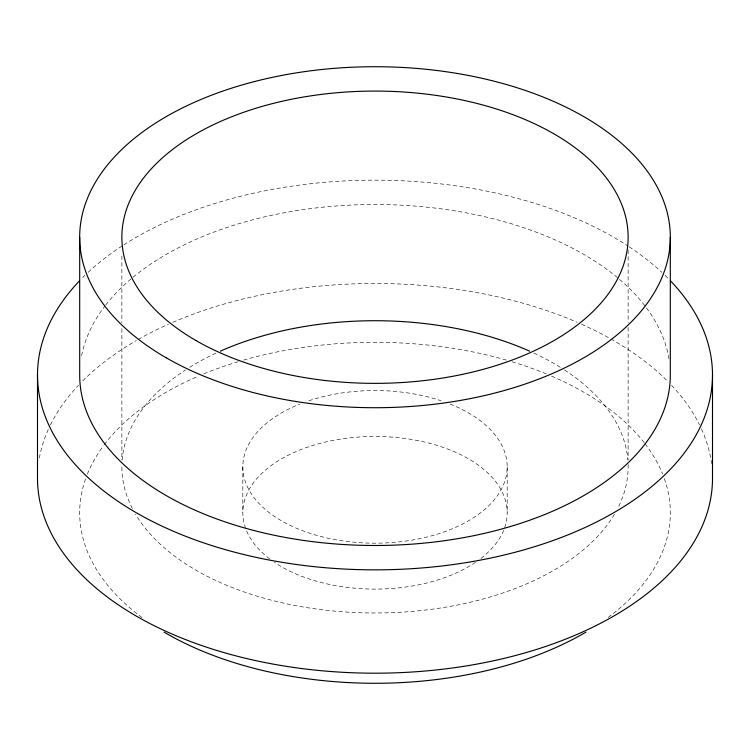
<?xml version="1.0" encoding="UTF-8"?>
<svg xmlns="http://www.w3.org/2000/svg" width="750" height="750" viewBox="0 0 750 750"><rect width="100%" height="100%" fill="white"/><g stroke="black" fill="none" stroke-linecap="round" stroke-linejoin="round"><path stroke-width="0.56" stroke-dasharray="3.75 2.81" d="M628.125 250.106L628.125 322.744M628.125 327.431L628.125 459.825M628.125 464.513L628.125 466.856A253.125 146.137 0 0 1 617.616 508.528M507.188 466.856L507.188 512.784M242.812 466.856L242.812 512.784M121.875 255.966L121.875 322.744M121.875 328.603L121.875 459.825M39.347 457.997A337.5 194.85 0 0 1 48.506 428.991M50.4 424.988A337.5 194.85 0 0 1 78.431 385.322M82.716 380.916A337.5 194.85 0 0 1 136.35 340.556M138.234 339.478A337.5 194.85 0 0 1 168.478 324.225M172.762 322.341A337.5 194.85 0 0 1 577.238 322.341M581.522 324.225A337.5 194.85 0 0 1 609.872 338.409M610.819 338.944A337.5 194.85 0 0 1 667.284 380.916M671.569 385.322A337.5 194.85 0 0 1 699.6 424.988M701.494 428.991A337.5 194.85 0 0 1 711.544 463.669M269.672 558.9A132.188 76.322 0 0 1 285.881 456.422A132.188 76.322 0 0 1 464.119 456.422A132.188 76.322 0 0 1 480.328 558.9M475.594 562.294A132.188 76.322 0 0 1 274.406 562.294M450.066 404.034A132.188 76.322 0 0 1 473.953 517.463A132.188 76.322 0 0 1 276.047 517.463A132.188 76.322 0 0 1 299.934 404.034M308.906 400.763A132.188 76.322 0 0 1 441.094 400.763M82.716 277.575A337.5 194.85 0 0 1 85.003 275.316M88.153 272.334A337.5 194.85 0 0 1 122.831 245.494M123.844 244.838A337.5 194.85 0 0 1 628.181 246.15M629.184 246.816A337.5 194.85 0 0 1 661.847 272.334M664.997 275.316A337.5 194.85 0 0 1 669.019 279.328M614.428 514.266A253.125 146.137 0 0 1 375 612.994A253.125 146.137 0 0 1 135.572 514.266M132.384 508.528A253.125 146.137 0 0 1 121.875 466.856M122.138 460.144A253.125 146.137 0 0 1 185.503 369.966M189.637 367.331A253.125 146.137 0 0 1 216.094 353.1M533.906 353.1A253.125 146.137 0 0 1 560.363 367.331M564.497 369.966A253.125 146.137 0 0 1 627.863 460.144M81.609 355.603A295.312 170.494 0 0 1 104.953 306M105.666 305.072A295.312 170.494 0 0 1 132.188 277.959M133.059 277.238A295.312 170.494 0 0 1 618.675 278.681M619.528 279.403A295.312 170.494 0 0 1 645.759 306.938M646.462 307.875A295.312 170.494 0 0 1 669.356 361.322M664.331 478.631A295.312 170.494 0 0 1 607.884 617.625M142.116 617.625A295.312 170.494 0 0 1 85.669 478.631M87.366 474.169A295.312 170.494 0 0 1 103.537 445.659M104.241 444.722A295.312 170.494 0 0 1 198.431 376.116M203.85 373.837A295.312 170.494 0 0 1 238.022 361.734M243.488 360.131A295.312 170.494 0 0 1 506.512 360.131M511.978 361.734A295.312 170.494 0 0 1 546.15 373.837M551.569 376.116A295.312 170.494 0 0 1 644.334 442.856M645.047 443.784A295.312 170.494 0 0 1 662.634 474.169"/><path stroke-width="1.12" d="M712.5 375L712.5 478.341A337.5 194.85 0 0 1 375 673.191A337.5 194.85 0 0 1 37.5 478.341L37.5 375M670.312 237.216L670.312 375A295.312 170.494 0 0 1 375 545.494A295.312 170.494 0 0 1 79.688 375L79.688 237.216M670.725 281.1A337.5 194.85 0 0 1 375 569.85A337.5 194.85 0 0 1 79.275 281.1M220.369 351.159A253.125 146.137 0 0 1 529.631 351.159M585.928 632.109A295.312 170.494 0 0 1 164.072 632.109M196.013 340.556A253.125 146.137 0 0 0 619.5 275.044A253.125 146.137 0 0 0 309.488 96.056A253.125 146.137 0 0 0 196.013 340.556M166.181 357.778A295.312 170.494 0 0 0 660.253 281.344A295.312 170.494 0 0 0 298.566 72.525A295.312 170.494 0 0 0 166.181 357.778"/></g></svg>
